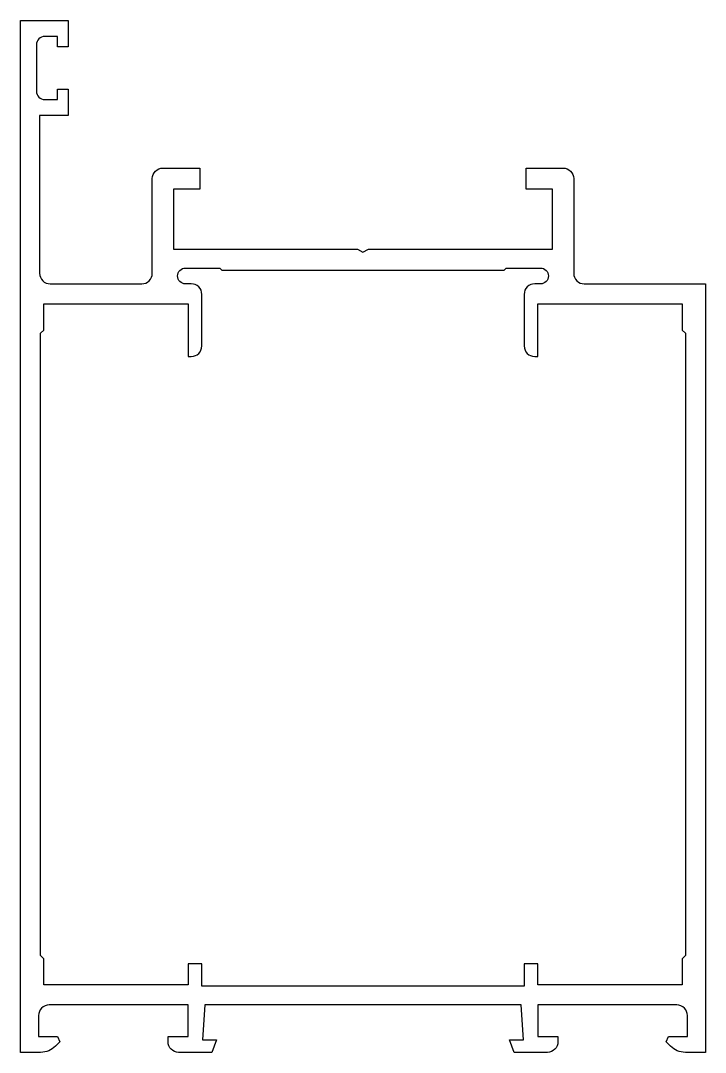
# Model space of a CAD drawing. Header units: millimetres. Extents: x 0 to 65, y 0 to 98.
import ezdxf

# ---------------------------------------------------------------- set-up
doc = ezdxf.new("R2010")
doc.units = ezdxf.units.MM

msp = doc.modelspace()

# ---------------------------------------------------------------- linework, layer by layer
for points in [[(0, 98), (4.5, 98), (4.5, 95.5), (3.5, 95.5), (3.5, 96.5), (2.3, 96.5, 0.414214), (1.5, 95.7), (1.5, 91.3, 0.414214), (2.3, 90.5), (3.5, 90.5), (3.5, 91.5), (4.5, 91.5), (4.5, 89), (1.8, 89), (1.8, 74, 0.414214), (2.8, 73), (11.5, 73, 0.414214), (12.5, 74), (12.5, 83, -0.414214), (13.5, 84), (17, 84), (17, 82), (14.5, 82), (14.5, 76.3), (31.98, 76.3), (32.5, 76), (33.02, 76.3), (50.5, 76.3), (50.5, 82), (48, 82), (48, 84), (51.5, 84, -0.414214), (52.5, 83), (52.5, 74, 0.414214), (53.5, 73), (65, 73), (65, 0), (63.104, 0, -0.198912), (61.69, 0.586), (61.288, 0.988), (61.5, 1.5), (63.3, 1.5), (63.3, 3.5, 0.414214), (62.3, 4.5), (49.1, 4.5), (49.1, 1.5), (51, 1.5), (51, 1, -0.414214), (50, 0), (46.851, 0), (46.414, 1.2), (47.721, 1.2), (47.5, 4.5), (17.5, 4.5), (17.279, 1.2), (18.586, 1.2), (18.149, 0), (15, 0, -0.414214), (14, 1), (14, 1.5), (15.9, 1.5), (15.9, 4.5), (2.7, 4.5, 0.414214), (1.7, 3.5), (1.7, 1.5), (3.5, 1.5), (3.712, 0.988), (3.31, 0.586, -0.198912), (1.896, 0), (0, 0), (0, 98)], [(1.9, 9.2), (1.9, 68.3), (2.2, 68.6), (2.2, 71.1), (15.9, 71.1), (15.9, 66.1), (16.199, 66.1, 0.414187), (17.199, 67.1), (17.2, 72, 0.41424), (16.2, 73), (15.65, 73, -1), (15.65, 74.5), (18.9, 74.5), (19.1, 74.3), (45.9, 74.3), (46.1, 74.5), (49.35, 74.5, -1), (49.35, 73), (48.8, 73, 0.41424), (47.8, 72), (47.801, 67.1, 0.414187), (48.801, 66.1), (49.1, 66.1), (49.1, 71.1), (62.8, 71.1), (62.8, 68.6), (63.1, 68.3), (63.1, 9.2), (62.8, 8.9), (62.8, 6.4), (49.1, 6.4), (49.1, 8.4), (47.8, 8.4), (47.8, 6.3), (17.2, 6.3), (17.2, 8.4), (15.9, 8.4), (15.9, 6.4), (2.2, 6.4), (2.2, 8.9), (1.9, 9.2, -0.198912)]]:
    msp.add_lwpolyline(points, format="xyb", close=True)

doc.saveas('drawing.dxf')
